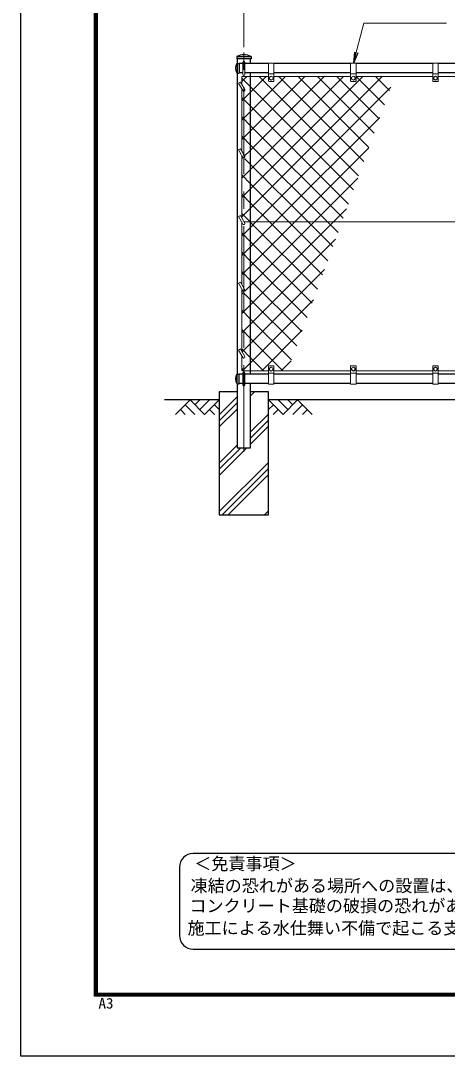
# Model space of a CAD drawing. Units: millimetres, scale not verified. Extents: x -4200 to 4200, y -2970 to 2970.
# Drawn here: x -4200 to -2642, y -2970 to 817 of the extents above; entities that cross this region are included whole.
import ezdxf
from ezdxf.enums import TextEntityAlignment as Align

# ---------------------------------------------------------------- set-up
doc = ezdxf.new("R2010")
doc.units = ezdxf.units.MM
doc.header["$LTSCALE"] = 10
doc.linetypes.add('USER1', pattern=[50.8, 31.75, -6.35, 6.35, -6.35])
for name, color, linetype, lineweight in [('0-0_D-STR1', 1, 'Continuous', 25), ('0-1_D-STR3', 3, 'Continuous', 13), ('0-2_D-BMK', 2, 'USER1', 13), ('0-3_D-STR-DIM', 7, 'Continuous', 13), ('0-6_D-STR4', 7, 'Continuous', 25), ('0-7_D-BGD', 7, 'Continuous', 25), ('0-8_D-DCR-HCH', 7, 'Continuous', 13), ('0-9_D-STR-TXT', 7, 'Continuous', 13), ('0-A_D-TTL-TXT', 7, 'Continuous', 25), ('0-B_D-STR2', 7, 'Continuous', 13), ('0-C_D-TTL', 7, 'Continuous', 25)]:
    doc.layers.add(name, color=color, linetype=linetype, lineweight=lineweight)
doc.layers.add('0-4_0', color=7, linetype='Continuous')
doc.styles.add('ＭＳ ゴシック', font='')
doc.styles.get('ＭＳ ゴシック').set_extended_font_data('MS Gothic')

# ---------------------------------------------------------------- blocks, each defined once
blk = doc.blocks.new('_Open')
at = {"layer": '0-4_0'}
blk.add_line((-10, 1.667), (0, 0), dxfattribs=at)
blk.add_lwpolyline([(-10, -1.667), (0, 0), (-10, 0)], dxfattribs=at)

msp = doc.modelspace()

# ---------------------------------------------------------------- linework, layer by layer
at = {"layer": '0-0_D-STR1'}
for p, q in [((-3411.07, 685.33), (-3411.07, 677)), ((-3358.87, 685), (-3411.07, 685)), ((-3358.87, 685.33), (-3358.87, 677)), ((-3358.87, 677), (-3411.07, 677)), ((-3410.31, 660.5), (-3401.97, 660.5)), ((-3409.97, 660.5), (-3409.97, 625.5)), ((-3409.27, 677), (-3409.27, 660.5)), ((-3401.97, 660.5), (-3401.97, 625.5)), ((-3388.97, 660), (-3401.97, 660)), ((-3294.97, 660), (-3380.97, 660)), ((-3360.67, 660), (-3360.67, 677)), ((-2994.97, 660), (-3274.97, 660)), ((-2694.97, 660), (-2974.97, 660)), ((-2394.97, 660), (-2674.97, 660)), ((-3410.31, 625.5), (-3401.97, 625.5)), ((-3409.27, 625.5), (-3409.27, -475.5)), ((-3388.97, 626), (-3401.97, 626)), ((-3294.97, 626), (-3380.97, 626)), ((-3360.67, -476), (-3360.67, 626)), ((-2994.97, 626), (-3274.97, 626)), ((-2694.97, 626), (-2974.97, 626)), ((-2394.97, 626), (-2674.97, 626)), ((-3410.31, -475.5), (-3401.97, -475.5)), ((-3409.97, -510.5), (-3409.97, -475.5)), ((-3401.97, -510.5), (-3401.97, -475.5)), ((-3388.97, -476), (-3401.97, -476)), ((-3294.97, -476), (-3380.97, -476)), ((-2994.97, -476), (-3274.97, -476)), ((-2694.97, -476), (-2974.97, -476)), ((-2394.97, -476), (-2674.97, -476)), ((-3410.31, -510.5), (-3401.97, -510.5)), ((-3409.27, -510.5), (-3409.27, -745)), ((-3388.97, -510), (-3401.97, -510)), ((-3294.97, -510), (-3380.97, -510)), ((-2994.97, -510), (-3274.97, -510)), ((-2694.97, -510), (-2974.97, -510)), ((-2394.97, -510), (-2674.97, -510))]:
    msp.add_line(p, q, dxfattribs=at)
msp.add_lwpolyline([(-3409.27, -745), (-3360.67, -745), (-3360.67, -510)], dxfattribs=at)
for centre, radius, start, end in [((-3410.07, 685.33), 1, 122.29827, 180), ((-3384.97, 632.66), 59.34, 64.40505, 115.59495), ((-3359.87, 685.33), 1, 0, 57.70173), ((-3379.75, 643), 35.72, 151.52136, 208.47864), ((-3410.31, 659.5), 1, 90, 147.70173), ((-3410.31, 626.5), 1, 212.29827, 270), ((-3379.75, -493), 35.72, 151.52136, 208.47864), ((-3410.31, -476.5), 1, 90, 147.70173), ((-3410.31, -509.5), 1, 212.29827, 270)]:
    msp.add_arc(centre, radius, start, end, dxfattribs=at)
at = {"layer": '0-1_D-STR3'}
for p, q in [((-3388.97, 621), (-3388.97, 665)), ((-3380.97, 621), (-3380.97, 665)), ((-3294.97, 662), (-3294.97, 597)), ((-3274.97, 662), (-3294.97, 662)), ((-3274.97, 662), (-3274.97, 597)), ((-2994.97, 662), (-2994.97, 597)), ((-2974.97, 662), (-2994.97, 662)), ((-2974.97, 662), (-2974.97, 597)), ((-2694.97, 662), (-2694.97, 597)), ((-2674.97, 662), (-2694.97, 662)), ((-2674.97, 662), (-2674.97, 597)), ((-3392.97, 613), (-3294.97, 613)), ((-3392.97, 584.86), (-3392.97, 613)), ((-3274.97, 622), (-3294.97, 622)), ((-3291.47, 610.74), (-3284.97, 614.5)), ((-3291.47, 610.74), (-3291.47, 603.26)), ((-3284.97, 614.5), (-3278.47, 610.74)), ((-3278.47, 610.74), (-3278.47, 603.26)), ((-3274.97, 613), (-2994.97, 613)), ((-2974.97, 622), (-2994.97, 622)), ((-2991.47, 610.74), (-2984.97, 614.5)), ((-2991.47, 610.74), (-2991.47, 603.26)), ((-2984.97, 614.5), (-2978.47, 610.74)), ((-2978.47, 610.74), (-2978.47, 603.26)), ((-2974.97, 613), (-2694.97, 613)), ((-2674.97, 622), (-2694.97, 622)), ((-2691.47, 610.74), (-2684.97, 614.5)), ((-2691.47, 610.74), (-2691.47, 603.26)), ((-2684.97, 614.5), (-2678.47, 610.74)), ((-2678.47, 610.74), (-2678.47, 603.26)), ((-2674.97, 613), (-2394.97, 613)), ((-3404.37, 588.59), (-3397.44, 592.59)), ((-3404.37, 588.59), (-3388.44, 561)), ((-3397.44, 592.59), (-3381.51, 565)), ((-3392.97, 340.86), (-3392.97, 568.86)), ((-3276.97, 595), (-3292.97, 595)), ((-2976.97, 595), (-2992.97, 595)), ((-2676.97, 595), (-2692.97, 595)), ((-3404.37, 344.59), (-3397.44, 348.59)), ((-3404.37, 344.59), (-3388.44, 317)), ((-3397.44, 348.59), (-3381.51, 321)), ((-3392.97, 96.86), (-3392.97, 324.86)), ((-3404.37, 100.59), (-3397.44, 104.59)), ((-3404.37, 100.59), (-3388.44, 73)), ((-3397.44, 104.59), (-3381.51, 77)), ((-3392.97, -147.14), (-3392.97, 80.86)), ((-1393.06, 81), (-3383.82, 81)), ((-3404.37, -143.41), (-3397.44, -139.41)), ((-3404.37, -143.41), (-3388.44, -171)), ((-3397.44, -139.41), (-3381.51, -167)), ((-3392.97, -391.14), (-3392.97, -163.14)), ((-3404.37, -387.41), (-3397.44, -383.41)), ((-3404.37, -387.41), (-3388.44, -415)), ((-3397.44, -383.41), (-3381.51, -411)), ((-3392.97, -463), (-3392.97, -407.14)), ((-3294.97, -512), (-3294.97, -447)), ((-3276.97, -445), (-3292.97, -445)), ((-3291.47, -460.74), (-3291.47, -453.26)), ((-3278.47, -460.74), (-3278.47, -453.26)), ((-3274.97, -512), (-3274.97, -447)), ((-2994.97, -512), (-2994.97, -447)), ((-2976.97, -445), (-2992.97, -445)), ((-2991.47, -460.74), (-2991.47, -453.26)), ((-2978.47, -460.74), (-2978.47, -453.26)), ((-2974.97, -512), (-2974.97, -447)), ((-2694.97, -512), (-2694.97, -447)), ((-2676.97, -445), (-2692.97, -445)), ((-2691.47, -460.74), (-2691.47, -453.26)), ((-2678.47, -460.74), (-2678.47, -453.26)), ((-2674.97, -512), (-2674.97, -447)), ((-3392.97, -463), (-3294.97, -463)), ((-3388.97, -515), (-3388.97, -471)), ((-3380.97, -515), (-3380.97, -471)), ((-3274.97, -472), (-3294.97, -472)), ((-3291.47, -460.74), (-3284.97, -464.5)), ((-3284.97, -464.5), (-3278.47, -460.74)), ((-3274.97, -463), (-2994.97, -463)), ((-2974.97, -472), (-2994.97, -472)), ((-2991.47, -460.74), (-2984.97, -464.5)), ((-2984.97, -464.5), (-2978.47, -460.74)), ((-2974.97, -463), (-2694.97, -463)), ((-2674.97, -472), (-2694.97, -472)), ((-2691.47, -460.74), (-2684.97, -464.5)), ((-2684.97, -464.5), (-2678.47, -460.74)), ((-2674.97, -463), (-2394.97, -463)), ((-3274.97, -512), (-3294.97, -512)), ((-2974.97, -512), (-2994.97, -512)), ((-2674.97, -512), (-2694.97, -512))]:
    msp.add_line(p, q, dxfattribs=at)
for points in [[(-3291.47, 603.26), (-3284.97, 599.5), (-3278.47, 603.26)], [(-2991.47, 603.26), (-2984.97, 599.5), (-2978.47, 603.26)], [(-2691.47, 603.26), (-2684.97, 599.5), (-2678.47, 603.26)], [(-3291.47, -453.26), (-3284.97, -449.5), (-3278.47, -453.26)], [(-2991.47, -453.26), (-2984.97, -449.5), (-2978.47, -453.26)], [(-2691.47, -453.26), (-2684.97, -449.5), (-2678.47, -453.26)]]:
    msp.add_lwpolyline(points, dxfattribs=at)
for centre in [(-3284.97, 607), (-2984.97, 607), (-2684.97, 607), (-3284.97, -457), (-2984.97, -457), (-2684.97, -457)]:
    msp.add_circle(centre, 6.49, dxfattribs=at)
for centre, radius, start, end in [((-3384.97, 665), 4, 0, 180), ((-3384.97, 621), 4, 180, 0), ((-3292.97, 597), 2, 180, 270), ((-3276.97, 597), 2, 270, 0), ((-2992.97, 597), 2, 180, 270), ((-2976.97, 597), 2, 270, 0), ((-2692.97, 597), 2, 180, 270), ((-2676.97, 597), 2, 270, 0), ((-3384.97, 563), 4, 210, 30), ((-3384.97, 319), 4, 210, 30), ((-3384.97, 75), 4, 210, 30), ((-3384.97, -169), 4, 210, 30), ((-3384.97, -413), 4, 210, 30), ((-3292.97, -447), 2, 90, 180), ((-3276.97, -447), 2, 0, 90), ((-2992.97, -447), 2, 90, 180), ((-2976.97, -447), 2, 0, 90), ((-2692.97, -447), 2, 90, 180), ((-2676.97, -447), 2, 0, 90), ((-3384.97, -471), 4, 0, 180), ((-3384.97, -515), 4, 180, 0)]:
    msp.add_arc(centre, radius, start, end, dxfattribs=at)
at = {"layer": '0-2_D-BMK'}
msp.add_line((-3384.97, -760), (-3384.97, 700), dxfattribs=at)
at = {"layer": '0-3_D-STR-DIM'}
msp.add_line((-3384.97, 720), (-3384.97, 995), dxfattribs=at)
at = {"layer": '0-6_D-STR4'}
for p, q in [((-3409.27, -540), (-3474.97, -540)), ((-3294.97, -540), (-3360.67, -540))]:
    msp.add_line(p, q, dxfattribs=at)
msp.add_lwpolyline([(-3474.97, -540), (-3474.97, -990), (-3294.97, -990), (-3294.97, -540)], dxfattribs=at)
at = {"layer": '0-7_D-BGD'}
for p, q in [((-3474.97, -570), (-3674.97, -570)), ((-1474.97, -570), (-3294.97, -570))]:
    msp.add_line(p, q, dxfattribs=at)
at = {"layer": '0-8_D-DCR-HCH'}
for p, q in [((-3474.97, -624.66), (-3409.27, -558.96)), ((-3360.67, -554.56), (-3346.12, -540)), ((-3581.4, -570), (-3634.61, -623.21)), ((-3616.87, -605.47), (-3599.05, -623.21)), ((-3599.14, -587.74), (-3563.5, -623.21)), ((-3581.4, -570), (-3528.19, -623.21)), ((-3563.66, -587.74), (-3545.92, -570)), ((-3545.92, -605.47), (-3510.45, -570)), ((-3528.19, -623.21), (-3474.97, -570)), ((-3510.45, -605.47), (-3492.63, -623.21)), ((-3492.71, -587.74), (-3474.97, -605.39)), ((-3474.97, -646.76), (-3409.27, -581.06)), ((-3474.97, -668.86), (-3409.27, -603.16)), ((-3241.76, -623.21), (-3294.97, -570)), ((-3277.24, -587.74), (-3294.97, -605.39)), ((-3259.5, -605.47), (-3277.32, -623.21)), ((-3224.03, -605.47), (-3259.5, -570)), ((-3188.55, -570), (-3241.76, -623.21)), ((-3206.2, -587.83), (-3224.03, -570)), ((-3170.81, -587.74), (-3206.45, -623.21)), ((-3188.55, -570), (-3135.34, -623.21)), ((-3153.08, -605.47), (-3170.89, -623.21)), ((-3360.67, -687.14), (-3294.97, -621.44)), ((-3360.67, -709.24), (-3294.97, -643.54)), ((-3360.67, -731.33), (-3294.97, -665.63)), ((-3474.97, -801.44), (-3409.27, -735.74)), ((-3474.97, -845.63), (-3374.34, -745)), ((-3474.97, -823.54), (-3396.44, -745)), ((-3474.97, -978.22), (-3294.97, -798.22)), ((-3464.66, -990), (-3294.97, -820.31)), ((-3442.56, -990), (-3294.97, -842.41)), ((-3309.98, -990), (-3294.97, -974.99))]:
    msp.add_line(p, q, dxfattribs=at)
at = {"layer": '0-9_D-STR-TXT'}
msp.add_lwpolyline([(-2644.54, 808.26), (-2946.99, 808.26), (-2984.47, 663.94)], dxfattribs=at)
at = {"layer": '0-A_D-TTL-TXT', "color": 2}
for p, q in [((-1124.19, -2228.16), (-3569.74, -2228.16)), ((-3619.74, -2278.16), (-3619.74, -2528.16)), ((-3569.74, -2578.16), (-1124.19, -2578.16))]:
    msp.add_line(p, q, dxfattribs=at)
for centre, start, end in [((-3569.74, -2278.16), 90, 180), ((-3569.74, -2528.16), 180, 270)]:
    msp.add_arc(centre, 50, start, end, dxfattribs=at)
at = {"layer": '0-B_D-STR2'}
for p, q in [((-3392.97, 594.44), (-3374.41, 613)), ((-3360.67, 485.32), (-3232.99, 613)), ((-3360.67, 414.61), (-3162.28, 613)), ((-3360.67, 202.47), (-2950.15, 613)), ((-3360.67, 131.76), (-2879.44, 613)), ((-2965.61, 250.08), (-3328.53, 613)), ((-2946.74, 301.92), (-3257.82, 613)), ((-2927.87, 353.76), (-3187.11, 613)), ((-2909, 405.6), (-3116.4, 613)), ((-2890.13, 457.45), (-3045.69, 613)), ((-2871.26, 509.29), (-2974.97, 613)), ((-2852.4, 561.13), (-2904.27, 613)), ((-2833.53, 612.97), (-2833.56, 613)), ((-3340.73, 81), (-2847.7, 574.03)), ((-3360.67, 503.72), (-3392.97, 536.02)), ((-3003.35, 146.39), (-3360.67, 503.72)), ((-3392.97, 453.02), (-3360.67, 485.32)), ((-3360.67, 433.01), (-3392.97, 465.31)), ((-3270.02, 81), (-2888.16, 462.85)), ((-3022.21, 94.55), (-3360.67, 433.01)), ((-3392.97, 382.31), (-3360.67, 414.61)), ((-3199.31, 81), (-2928.63, 351.68)), ((-3392.97, 311.6), (-3390.32, 314.25)), ((-3360.67, 220.88), (-3392.97, 253.18)), ((-3392.97, 170.17), (-3360.67, 202.47)), ((-3220.79, 81), (-3360.67, 220.88)), ((-3360.67, 150.17), (-3392.97, 182.47)), ((-3392.97, 99.46), (-3360.67, 131.76)), ((-3291.51, 81), (-3360.67, 150.17)), ((-3360.67, 61.05), (-3340.73, 81)), ((-3360.67, -9.66), (-3270.02, 81)), ((-3360.67, -80.37), (-3199.31, 81)), ((-3097.69, -112.81), (-3291.51, 81)), ((-3078.82, -60.97), (-3220.79, 81)), ((-3392.97, 28.75), (-3360.67, 61.05)), ((-3360.67, 8.75), (-3392.97, 41.05)), ((-3360.67, -292.5), (-3050.02, 18.15)), ((-3135.43, -216.5), (-3360.67, 8.75)), ((-3392.97, -41.96), (-3360.67, -9.66)), ((-3360.67, -61.96), (-3392.97, -29.66)), ((-3154.3, -268.34), (-3360.67, -61.96)), ((-3392.97, -112.67), (-3360.67, -80.37)), ((-3360.67, -132.67), (-3392.97, -100.37)), ((-3360.67, -363.21), (-3090.49, -93.02)), ((-3173.17, -320.18), (-3360.67, -132.67)), ((-3390.32, -173.73), (-3392.97, -171.08)), ((-3392.97, -183.38), (-3387.6, -178)), ((-3392.97, -324.8), (-3360.67, -292.5)), ((-3319.04, -463), (-3171.42, -315.37)), ((-3392.97, -395.51), (-3360.67, -363.21)), ((-3383.9, -463), (-3392.97, -453.93)), ((-3248.33, -463), (-3211.88, -426.55))]:
    msp.add_line(p, q, dxfattribs=at)
for points in [[(-3392.97, 523.73), (-3360.67, 556.03), (-3303.7, 613)], [(-3392.97, 240.89), (-3360.67, 273.19), (-3020.86, 613)], [(-2984.48, 198.24), (-3360.67, 574.43), (-3392.97, 606.73)], [(-3384.46, 320.11), (-3360.67, 343.9), (-3091.57, 613)], [(-3041.08, 42.71), (-3079.37, 81), (-3360.67, 362.3), (-3392.97, 394.6)], [(-3059.95, -9.13), (-3150.08, 81), (-3360.67, 291.59), (-3381.11, 312.02)], [(-3381.91, -172.31), (-3360.67, -151.08), (-3128.6, 81), (-2969.09, 240.5)], [(-3392.97, -254.09), (-3360.67, -221.79), (-3057.89, 81), (-3009.56, 129.33)], [(-3116.56, -164.66), (-3360.67, 79.46), (-3362.22, 81), (-3392.97, 111.76)], [(-3192.03, -372.02), (-3360.67, -203.38), (-3385.08, -178.98)], [(-3389.75, -463), (-3360.67, -433.92), (-3130.95, -204.2)], [(-3210.9, -423.87), (-3360.67, -274.09), (-3392.97, -241.79)], [(-3242.48, -463), (-3360.67, -344.81), (-3392.97, -312.51)], [(-3313.19, -463), (-3360.67, -415.52), (-3392.97, -383.22)]]:
    msp.add_lwpolyline(points, dxfattribs=at)
at = {"layer": '0-C_D-TTL', "color": 2}
msp.add_lwpolyline([(-4200, 2970), (4200, 2970), (4200, -2970), (-4200, -2970)], close=True, dxfattribs=at)
at = {"layer": '0-C_D-TTL'}
for points in [[(-3930, 2750), (3930, 2750), (3930, -2750), (-3930, -2750)], [(-3927.5, 2747.5), (3927.5, 2747.5), (3927.5, -2747.5), (-3927.5, -2747.5)], [(-3925, 2745), (3925, 2745), (3925, -2745), (-3925, -2745)], [(-3922.5, 2742.5), (3922.5, 2742.5), (3922.5, -2742.5), (-3922.5, -2742.5)], [(-3920, 2740), (3920, 2740), (3920, -2740), (-3920, -2740)]]:
    msp.add_lwpolyline(points, close=True, dxfattribs=at)

# ---------------------------------------------------------------- block references
at = {"layer": '0-9_D-STR-TXT', "xscale": 4, "yscale": 4, "rotation": 255.43959}
msp.add_blockref('_Open', (-2984.97, 662), dxfattribs=at)

# ---------------------------------------------------------------- texts
at = {"layer": '0-A_D-TTL-TXT', "style": 'ＭＳ ゴシック'}
for s, p in [('＜免責事項＞ \u3000\u3000', (-3566.03, -2302.34)), ('凍結の恐れがある場所への設置は、内部に溜まった雨水等の凍結融解により支柱の破損や', (-3579.56, -2382.83)), ('コンクリート基礎の破損の恐れがありますので施工時、水仕舞いを行ってください。', (-3583.67, -2456.26)), ('施工による水仕舞い不備で起こる支柱・基礎の破損について当社は責任を負いかねます。 ', (-3590.66, -2537.75))]:
    msp.add_text(s, height=45.67, dxfattribs=at).set_placement(p, align=Align.BOTTOM_LEFT)
at = {"layer": '0-C_D-TTL', "style": 'ＭＳ ゴシック', "width": 1.05}
msp.add_text('A3', height=38.49, dxfattribs=at).set_placement((-3916.09, -2806.81), align=Align.BOTTOM_LEFT)

doc.saveas('drawing.dxf')
